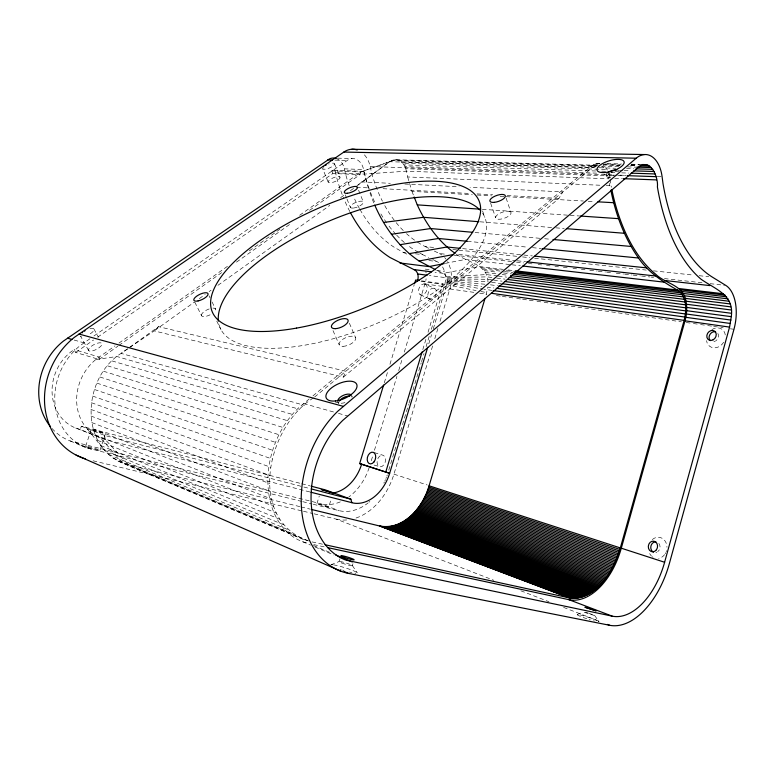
<?xml version="1.0" encoding="UTF-8"?>
<svg xmlns="http://www.w3.org/2000/svg" width="775" height="775" viewBox="0 0 775 775"><rect width="100%" height="100%" fill="white"/><g stroke="black" fill="none" stroke-linecap="round" stroke-linejoin="round"><path stroke-width="0.58" stroke-dasharray="3.88 2.91" d="M307.675 540.805C246.314 518 267.356 425.833 313.701 397.798M309.806 491.951L105.235 439.541L75.737 428.052A44.95 39.69 -64 0 1 52.148 393.836A44.95 39.69 -64 0 1 70.738 352.005L74.09 349.593L75.698 352.441L99.113 359.464L99.219 357.043L115.01 345.873M433.312 328.803L446.574 284.909L447.243 281.005L446.478 276.869A8.544 6.074 -82 0 0 444.288 274.001L436.606 270.213M303.626 539.623L123.109 463.334C78.072 445.063 83.506 376.853 121.123 353.381L158.565 326.653L345.824 371.254L343.335 377.163L154.157 330.886L128.892 348.082M328.687 507.218L316.936 503.614L328.687 507.218L331.361 498.528M486.051 294.936L487.863 287.147L493.849 287.951M404.308 352.092L425.707 281.248A19.482 14.202 -82.2 0 0 426.095 278.758M431.326 329.346L444.927 283.902A19.83 14.231 -82.1 0 0 445.063 273.817L444.501 271.463A19.83 14.231 -82.1 0 0 441.527 265.408M352.383 565.634L352.974 563.687M422.792 349.612L425.94 339.218M428.042 332.281L442.719 283.757L476.112 290.577M388.75 470.163L408.648 404.366M408.997 403.213L421.203 362.816M421.552 361.663L424.002 353.584M426.095 346.657L429.582 335.12M428.769 343.819L431.568 334.577M356.035 518.02A58.968 43.293 -72 0 0 393.923 474.164L432.702 345.66M434.794 338.714L438.292 327.137M440.035 321.354L449.82 288.939A28.355 20.353 -82.1 0 0 450.11 267.704L448.996 264.546A28.355 20.353 -82.1 0 0 447.582 261.65M384.303 382.772L387.829 371.225M389.941 364.298L414.238 284.638M339.101 561.575L339.993 558.659M371.283 460.67L373.046 454.896M374.451 450.275L396.926 376.35M398.689 370.576L402.545 357.866M316.936 503.614L319.281 496.01M99.936 450.391L105.381 433.806L91.159 429.689L105.381 433.806M308.586 540.931L128.766 465.077L105.235 439.541L80.251 429.505L81.346 426.211L300.574 483.426M85.667 446.255L91.188 429.612M309.564 210.345L359.949 174.646L360.85 171.992L394.843 159.727L599.259 165.327M343.335 377.163L558.988 198.429L562.844 191.909L469.96 187.279M588.69 613.141L594.687 615.592L584.05 612.25M158.565 326.653L154.157 330.886L194.389 302.134M357.924 184.896L389.622 161.723L393.128 160.008L599.734 165.753M309.225 398.931L298.821 407.65A79.525 59.191 -71.1 0 0 267.927 483.658A79.525 59.191 -71.1 0 0 302.773 541.783L310.523 545.077M312.955 395.86L591.722 165.928L595.636 163.719L599.947 163.399M314.611 397.042L592.187 167.662L597.535 165.259M356.277 186.455L389.622 161.723L592.187 167.662M299.809 506.618L123.109 463.334L100.643 438.059A46.432 40.339 -65.5 0 1 76.735 402.864A46.432 40.339 -65.5 0 1 95.8 359.552L99.219 357.043L74.09 349.593M89.968 338.723L79.903 345.824A60.111 52.526 -65 0 0 54.889 402.128A60.111 52.526 -65 0 0 86.442 447.834L301.552 501.377M199.291 298.637L205.181 294.423M209.105 291.623L211.071 290.218M217.94 285.316L329.811 205.394M340.603 197.673L344.526 194.874M350.416 190.669L355.318 187.162M99.113 359.464L117.887 346.163M118.875 345.466L221.631 272.655M236.453 262.153L290.79 223.655M118.962 343.073L227.569 266.261M249.288 250.897L279.891 229.255M299.644 215.285L360.85 171.992L389.622 161.723M75.698 352.441L93.572 340.002M97.543 337.241L332.882 173.484L359.949 174.646M93.94 335.972L348.731 159.417A15.2 11.577 -88.3 0 1 362.971 167.187L365.994 179.887A149.933 103.986 -89 0 0 368.58 188.683M127.923 348.75L121.123 353.381L304.517 405.383M332.882 173.484L331.797 170.829L332.64 170.335A2.78 2.151 -88.6 0 1 335.294 171.74L336.931 178.502A145.962 103.637 -89.4 0 0 343.877 198.739M330.915 564.82L339.15 561.517M577.201 614.536L582.722 612.405M445.354 263.364L465.252 259.47L510.793 264.662M95.8 359.552L116.88 356.51L299.809 409.403M335.623 172.844L364.696 174.075L406.449 171.178L608.811 178.802L607.484 173.493M446.478 276.869L486.342 274.582L497.143 275.929M447.059 278.845L487.659 279.31L492.454 279.93M607.135 163.583L621.511 163.961M631.092 164.203L639.472 164.416M595.636 163.719L599.23 163.806M604.897 164.019L620.794 164.377M631.238 164.707L639.966 164.872M593.747 164.542L598.542 164.668M603.328 164.794L620.107 165.249M630.889 165.53L636.885 165.695M619.826 165.327L603.076 164.881L607.455 170.054M630.598 165.618L636.575 165.782M337.668 158.158L352.082 158.555M591.722 165.928L596.518 166.063M601.313 166.199L619.06 166.635M627.43 166.867L638.455 167.235M391.462 160.628L596.508 166.48M394.843 159.727L398.243 160.183L401.373 161.956L598 167.71M599.201 167.739L604.025 167.884L605.362 169.454L402.738 163.283L401.373 161.956M606.176 167.972L615.738 168.252M626.5 168.572L633.669 168.776M334.926 160.115L346.919 160.464M619.399 170.422L622.984 170.529M624.175 170.568L630.153 170.752M402.738 163.283L403.949 164.881L595.675 170.994M601.7 171.188L606.525 171.343M610.894 172.505L615.67 172.66M621.647 172.854L628.806 173.087M403.949 164.881L404.967 166.693L596.634 173.135M364.405 154.835A24.471 18.639 -88.3 0 1 370.198 166.518L613.839 174.937M619.864 175.14L625.9 175.353M657.258 176.438L662.083 176.603M608.511 172.428L609.324 175.043L616.483 175.286M617.675 175.334L626.035 175.625M404.967 166.693L405.78 168.698L608.23 175.877M614.72 178.347L621.87 178.608M597.544 163.341L599.453 163.409M336.214 158.468A14.909 11.518 -88.6 0 1 343.713 166.499L344.4 168.834L363.649 169.56M333.579 170.18L362.652 171.333M331.797 170.829L360.85 171.992M405.78 168.698L407.66 176.952L601.41 185.293M606.224 185.506L609.828 185.661L610.332 187.928M447.204 279.911L487.969 281.868C487.901 264.44 467.073 262.231 456 254.035L516.024 260.642M361.382 181.873L390.338 183.317M404.812 184.033L459.1 186.736M356.529 187.23L369.782 187.967M383.034 188.693L471.016 193.556M477.032 193.895L492.706 194.757M507.16 195.562L558.988 198.429M407.66 176.952L411.951 191.357L472.333 194.757M477.168 195.029L491.66 195.843M500.108 196.327L504.942 196.598M506.143 196.666L583.439 201.016M588.264 201.287L594.309 201.626M482.341 209.318L569.083 215.266M570.293 215.343L578.722 215.925M480.045 221.805L554.58 227.734M555.791 227.831L564.2 228.499M447.243 281.005L488.037 284.493M475.046 232.51L539.836 238.293M544.631 238.719L550.637 239.262M467.432 241.296L527.659 247.177M532.473 247.651L540.911 248.475M462.636 248.62L522.757 254.917M523.958 255.043L532.377 255.915M417.425 242.139A128.243 89.59 -89.1 0 0 425.233 246.576L433.642 247.467M452.862 249.511L457.667 250.025M458.868 250.151L517.739 256.409M522.544 256.922L529.751 257.688M534.556 258.201L646.273 270.078M653.48 270.843L693.121 275.057M699.127 275.697L708.738 276.714M517.225 260.768L525.624 261.698M434.339 251.061L439.406 253.551L445.422 254.219M453.84 255.149L511.607 261.582M516.421 262.115L523.638 262.919M528.453 263.452L532.067 263.858M538.083 264.527L541.686 264.924M546.501 265.467L550.114 265.864M554.929 266.397L558.533 266.803M563.347 267.336L568.162 267.879M572.977 268.412L576.59 268.809M581.395 269.351L585.009 269.748M589.823 270.281L597.041 271.085M598.242 271.221L605.469 272.025M606.67 272.161L611.485 272.693M616.299 273.226L623.517 274.03M624.718 274.166L631.935 274.97M633.146 275.106L640.363 275.91M641.564 276.045L649.993 276.975M651.194 277.111L653.596 277.382M664.427 278.583L704.136 283.001M710.162 283.669L724.596 285.278M360.026 209.55A134.53 95.48 -89.4 0 0 394.146 247.225L403.368 252.417L405.771 252.698M415.39 253.793L422.608 254.617L428.682 257.552M511.994 264.798L520.383 265.757M428.856 260.536L436.79 261.475L438.621 262.57M503.353 269.38L479.434 266.542L443.164 273.333L435.017 272.287M508.129 269.942L512.914 270.514M481.275 267.666L501.59 270.097M506.375 270.669L513.544 271.521M482.796 268.993L503.227 271.453M504.428 271.599L512.847 272.616M484.162 270.601L497.376 272.219M503.392 272.945L511.8 273.972M485.353 272.48L497.356 273.963M502.161 274.553L508.167 275.29M447.175 282.11L481.876 286.401M498.344 276.084L506.743 277.13M425.272 269.128L430.91 269.739M436.577 270.456L444.501 271.463M491.912 277.479L487.107 276.869L446.817 277.818L429.369 275.512M496.707 278.089L505.106 279.155M493.656 280.085L502.045 281.17M491.563 282.342L501.144 283.602M490.43 284.812L497.618 285.772M492.241 290.431L483.881 289.191M421.532 280.831L442.719 283.757M420.999 281.364L446.574 284.909M425.029 283.941L444.24 286.643M449.82 288.939L474.891 292.504M479.667 293.183L486.826 294.2M496.378 295.556L501.154 296.234M502.345 296.399L515.482 298.268M516.673 298.433L521.449 299.111M522.641 299.286L535.777 301.146M536.968 301.32L542.936 302.163M544.137 302.337L556.072 304.032M557.264 304.197L563.231 305.05M564.433 305.214L583.536 307.927M584.728 308.101L681.428 321.828M686.204 322.507L692.172 323.359M693.373 323.524L699.341 324.376M700.532 324.541L706.5 325.393M707.701 325.558L712.477 326.236M713.668 326.411L719.636 327.253M720.827 327.428L723.22 327.767M730.379 328.784L733.964 329.288M447.001 283.204L482.689 288.998M480.839 291.487L486.739 292.621M313.71 544.602L324.338 546.898M312.063 541.909L322.681 544.224M93.087 460.786L302.327 510.996M303.5 511.277L312.906 513.534M314.078 513.815L336.418 519.173L493.849 580.31M300.981 506.908L310.358 509.185M335.294 402.002L339.615 403.068M302.725 501.667L312.093 503.983M313.265 504.273L339.024 510.638A50.113 36.783 -72 0 0 368.096 502.936M52.022 428.478A58.832 51.954 -64 0 0 70.108 440.936L320.792 503.74L339.024 510.638M585.619 612.269L588.128 612.967M81.346 426.211L104.635 435.443L310.019 488.608M301.746 483.726L309.903 485.857M303.635 403.543L333.822 412.058M338.462 413.366L347.752 415.981M74.119 340.051L84.02 342.86M374.083 465.058L379.576 466.657M302.773 541.783L308.983 543.585M112.017 360.918L294.384 415.012M374.286 452.619L383.034 455.264A5.958 4.088 -73.7 0 1 383.838 464.864A5.958 4.088 -73.7 0 1 377.076 462.762A5.958 4.088 -73.7 0 1 383.034 455.264M107.531 365.839L289.346 421.251M103.492 371.225L284.783 428.032M99.946 377.008L280.744 435.298M393.923 474.164L427.199 484.966M75.737 428.052L80.251 429.505M96.923 383.131L277.276 442.951M94.492 389.505L274.427 450.905M92.651 396.073L272.238 459.052M91.45 402.729L270.737 467.286M90.888 409.413L269.942 475.521M90.985 416.039L269.865 483.648M91.721 422.53L270.494 491.563M520.848 590.792L548.962 601.71M563.58 607.387L600.693 621.792M93.087 428.798L271.831 499.168M95.083 434.765L273.846 506.385M97.65 440.384L276.52 513.108M100.789 445.567L279.794 519.269M283.65 524.801L104.431 450.265L86.732 428.236M108.539 454.441L288.009 529.654M113.053 458.025L292.843 533.762M75.572 442.641L91.963 449.558M117.936 460.999L298.065 537.094M70.108 440.936L86.442 447.834M313.42 545.474L330.063 552.536M314.96 546.956L333.793 554.968M420.36 294.8L429.679 298.985M604.016 174.23L607.174 175.663M425.349 284.134A5.89 3.982 -65.5 0 1 424.739 293.628A5.89 3.982 -65.5 0 1 418.51 290.664A5.89 3.982 -65.5 0 1 425.349 284.134L434.639 288.407A5.842 3.991 -65.5 0 1 434.058 297.842A5.842 3.991 -65.5 0 1 427.819 294.868A5.842 3.991 -65.5 0 1 434.639 288.407M403.368 252.417L407.718 254.5M432.741 259.518L436.79 261.475M425.233 246.576L429.282 248.572M418.5 252.272L413.375 249.347A136.952 95.703 -89.1 0 1 407.921 245.423M419.527 252.853L422.608 254.617M602.543 166.654L604.025 167.884M594.706 615.553L598.891 621.569M352.354 565.547L357.314 572.87M88.612 350.532L80.552 336.088A7.585 2.606 -27.2 0 0 82.189 336.699M93.92 328.949L98.454 337.202M194.816 302.163L201.432 315.483A7.76 2.916 -25.5 0 0 211.129 314.262M216.787 321.141L220.943 329.617M209.066 295.817L210.064 297.862M212.069 301.969L215.586 309.157M337.91 401.818L338.772 403.717M333.017 330.615L339.285 344.914M349.389 323.214L355.541 337.551M328.174 182.077L322.603 168.553A6.423 2.015 -22.3 0 0 331.836 166.79A6.423 2.015 -22.3 0 0 331.545 163.205M334.519 163.757L340.031 177.31A6.384 2.073 -22.3 0 1 331.739 182.6A6.384 2.073 -22.3 0 1 330.547 179.199A6.384 2.073 -22.3 0 1 340.031 177.31M345.272 194.825L346.561 197.983M346.987 199.039L350.416 207.458M358.583 190.175L363.223 201.771M411.951 191.357L413.724 195.862M482.554 210.926L484.879 217.581M490.643 203.215L495.651 217.746M506.114 198.08L511.025 212.679A8.108 3.187 -19.4 0 1 500.127 219.209A8.108 3.187 -19.4 0 1 498.877 213.803A8.108 3.187 -19.4 0 1 511.025 212.679M606.36 174.859L606.864 176.603M364.696 174.075L364.376 172.932A2.868 2.17 -88.1 0 0 362.012 171.382M344.4 168.834L345.64 174.278A134.53 95.48 -89.4 0 0 349.205 185.661M370.198 166.518L371.39 171.914A128.243 89.59 -89.1 0 0 382.414 201.18M609.324 175.043L609.944 178.172M610.119 179.306L610.952 184.983A165.705 93.039 -86.4 0 0 611.388 187.288M609.489 183.375L609.828 185.661M104.635 435.443L105.235 439.541M346.696 519.967A58.968 43.293 -72 0 1 336.418 519.173M414.577 240.192A128.243 89.59 -89.1 0 1 406.468 233.633M403.281 230.582A128.243 89.59 -89.1 0 1 394.988 221.166M394.272 220.236A128.243 89.59 -89.1 0 1 382.937 202.207M439.406 253.551A28.355 20.353 -82.1 0 1 441.769 254.975M444.618 257.523A28.355 20.353 -82.1 0 1 445.887 259.063M387.277 474.891A50.113 36.783 -72 0 1 386.851 476.092M386.396 477.293A50.113 36.783 -72 0 1 385.931 478.475M385.437 479.647A50.113 36.783 -72 0 1 384.923 480.81M384.39 481.963A50.113 36.783 -72 0 1 383.838 483.096M369.869 501.464A50.113 36.783 -72 0 1 368.987 502.21M717.834 333.444A5.26 4.437 -54.9 0 1 715.79 340.835M715.335 341.107A5.26 4.437 -54.9 0 1 713.872 341.62M711.886 329.627A10.501 8.864 -54.8 0 1 721.302 328.852A10.501 8.864 -54.8 0 1 725.332 337.106M723.666 342.211A10.501 8.864 -54.8 0 1 713.649 347.801A10.501 8.864 -54.8 0 1 706.558 340.613M658.847 543.42A5.347 4.611 -80.4 0 1 657.723 551.674M656.842 552.178A5.347 4.611 -80.4 0 1 655.892 552.459M652.25 539.613A10.666 9.213 -80.5 0 1 661.889 538.16A10.666 9.213 -80.5 0 1 666.984 547.315M666.539 550.647A10.666 9.213 -80.5 0 1 666.19 551.713M665.754 552.73A10.666 9.213 -80.5 0 1 665.221 553.699M664.611 554.6A10.666 9.213 -80.5 0 1 658.663 558.387M653.063 557.303A10.666 9.213 -80.5 0 1 652.25 556.731M651.504 556.072A10.666 9.213 -80.5 0 1 649.692 553.592M598.697 621.405A11.48 0.93 18.1 0 1 598.736 621.821M594.473 621.037A11.48 0.93 18.1 0 1 593.505 620.775M590.288 619.845A11.48 0.93 18.1 0 1 589.155 619.496M586.849 618.75A11.48 0.93 18.1 0 1 579.206 614.73A11.48 0.93 18.1 0 1 597.98 620.978M333.483 564.859A13.902 1.472 17.1 0 1 351.995 570.187A13.902 1.472 17.1 0 1 354.882 573.2M351.918 572.648A13.902 1.472 17.1 0 1 349.486 572.066M344.013 570.536A13.902 1.472 17.1 0 1 342.608 570.1M341.213 569.644A13.902 1.472 17.1 0 1 339.857 569.189M331.157 564.733A13.902 1.472 17.1 0 1 332.707 564.762M369.152 467.645A49.203 36.658 -71.7 0 1 348.818 496.988M340.322 501.871A49.203 36.658 -71.7 0 1 320.792 503.74M359.484 208.582A134.53 95.48 -89.4 0 1 353.478 196.482M425.814 271.337A19.482 14.202 -82.2 0 1 426.066 272.945M349.835 211.536A145.962 103.637 -89.4 0 1 344.323 199.814M404.376 242.527A136.952 95.703 -89.1 0 1 396.713 235.193M395.889 234.302A136.952 95.703 -89.1 0 1 388.023 224.74M386.667 222.861A136.952 95.703 -89.1 0 1 380.883 213.91M374.587 201.936A136.952 95.703 -89.1 0 1 370.479 192.287M369.229 188.955A136.952 95.703 -89.1 0 1 364.889 175.111M373.802 202.905A149.933 103.986 -89 0 1 368.929 189.768M212.931 308.092A7.76 2.916 -25.5 0 1 214.103 312.093M201.442 315.502A7.76 2.916 -25.5 0 1 209.57 308.779M89.939 328.697A7.585 2.606 -27.2 0 1 94.027 329.956A7.585 2.606 -27.2 0 1 88.05 335.032M328.552 164.009A6.423 2.015 -22.3 0 1 329.181 163.796M482.554 213.212A143.414 56.43 -22.6 0 1 375.003 324.183A143.414 56.43 -22.6 0 1 218.87 324.047M351.947 396.257A7.605 3.662 -24.2 0 1 351.821 397.11M344.943 402.574A7.605 3.662 -24.2 0 1 338.113 402.157M338.597 402.961A7.605 3.672 -24.3 0 1 338.743 402.089M351.763 396.538A7.605 3.672 -24.3 0 1 352.392 397.071M618.179 170.413A6.462 2.47 -17.1 0 1 618.731 171.585M613.897 175.121A6.462 2.47 -17.1 0 1 606.35 174.327M606.447 174.036A6.462 2.47 -17.1 0 1 606.835 173.416M610.564 177.717A6.462 2.48 -17.1 0 1 606.835 176.487A6.462 2.48 -17.1 0 1 609.867 173.319M611.049 172.786A6.462 2.48 -17.1 0 1 612.308 172.341M614.866 171.779A6.462 2.48 -17.1 0 1 618.004 171.876M341.843 563.018A6.946 0.707 17.1 0 0 352.354 565.702A6.946 0.707 17.1 0 0 343.044 562.117A6.946 0.707 17.1 0 0 341.843 563.018M343.044 346.328A8.932 3.953 -23.4 0 0 355.764 338.568A8.932 3.953 -23.4 0 0 343.47 338.869A8.932 3.953 -23.4 0 0 343.044 346.328M353.41 208.068A7.033 2.451 -22.1 0 0 363.407 202.391A7.033 2.451 -22.1 0 0 353.671 203.428A7.033 2.451 -22.1 0 0 353.41 208.068M88.544 447.514A7.43 0.494 16.2 0 0 99.888 450.44A7.43 0.494 16.2 0 0 89.968 447.039A7.43 0.494 16.2 0 0 88.544 447.514M92.622 350.852A7.537 2.674 -27.4 0 0 101.99 343.635A7.537 2.674 -27.4 0 0 91.111 346.425A7.537 2.674 -27.4 0 0 92.622 350.852"/><path stroke-width="1.16" d="M325.045 544.738L569.412 597.913C596.973 600.702 613.703 570.671 620.339 547.925L684.131 320.385C686.602 310.853 686.999 298.937 679.685 291.381C664.204 282.642 648.685 273.032 638.484 257.998C624.272 237.857 615.67 214.258 610.845 190.204M327.883 547.663L568.908 599.676A63.424 37.723 -74.1 0 0 621.298 548.196L685.032 320.821C687.018 313.526 687.435 305.67 685.303 298.365C681.593 284.851 664.824 283.224 655.844 274.36A165.705 93.039 -86.4 0 1 611.853 189.575M731.29 316.655C734.303 294.907 716.294 289.889 701.123 279.281A171.382 91.828 -86 0 1 657.403 186.959C658.547 177.213 650.506 157.654 638.455 167.235L342.85 420.312A83.041 59.636 -71.7 0 0 311.075 499.972A83.041 59.636 -71.7 0 0 345.979 560.151L612.24 616.154A65.652 37.336 -74.4 0 0 664.611 562.262L729.566 327.089L731.29 316.655L686.689 310.707M417.522 280.879L417.938 279.223A8.312 6.055 -82.2 0 0 415.197 270.243L390.038 257.513A145.962 103.637 -89.4 0 1 350.407 212.612M311.531 509.466L379.479 525.963C403.891 530.633 423.082 507.005 429.088 485.799L485.014 298.404M427.722 347.287L389.651 473.273L385.747 472.072L422.094 351.927M385.747 472.072L359.658 463.586L383.606 385.078M414.596 283.485L415.652 280.017L419.178 280.511M636.227 158.216L337.881 411.128A94.957 68.21 -71.7 0 0 301.436 507.344A94.957 68.21 -71.7 0 0 348.537 573.413L609.683 625.289A75.049 42.683 -74.3 0 0 669.358 563.58L733.964 329.288A35.757 19.714 -81.1 0 0 725.797 285.413L712.341 277.101A162.169 86.858 -86 0 1 662.993 183.491L662.083 176.603A31.513 18.813 -85.1 0 0 636.227 158.216L343.848 152.055L74.323 337.367A70.748 61.835 -65 0 0 44.785 405.674A70.748 61.835 -65 0 0 85.231 458.8M336.214 158.468A14.909 11.518 -88.6 0 0 329.53 158.875L63.443 341.068A58.832 51.954 -64 0 0 50.549 426.754M444.182 263.597L428.963 266.581L399.9 262.967M374.732 205.075A149.933 103.986 -89 0 0 383.567 222.454C392.663 237.528 404.385 251.158 419.081 261.01L453.695 254.471M409.268 253.638L447.001 246.993L460.224 248.368M399.987 244.706L438.514 238.468L467.432 241.296M391.385 234.273L430.658 228.547L472.653 232.297M383.567 222.454L423.537 217.3L478.843 221.708M351.802 149.246L644.442 154.554M642.572 164.523L646.166 164.62M639.966 164.872L647.997 165.153M640.169 165.879L649.741 166.131M637.002 167.138L651.349 167.536M636.062 168.853L652.802 169.338M327.728 159.902L332.523 160.047M633.737 170.868L654.052 171.488M631.199 173.164L655.078 173.949M627.227 175.663L655.863 176.661M623.071 178.657L656.464 179.897M597.932 201.829L613.626 202.711M414.17 196.986L417.27 204.862L479.928 209.153M579.933 216.012L618.489 218.647M566.602 228.683L624.311 233.275M553.03 239.475L631.015 246.44M542.113 248.591L638.484 257.998M534.779 256.167L646.612 267.869M526.826 261.824L655.272 275.968M664.698 280.502L709.832 285.588M522.776 266.028L664.204 282.148M678.406 288.484L723.317 293.764M680.256 289.831L725.129 295.139M515.307 270.795L677.922 290.102M681.806 291.458L726.64 296.806M514.736 271.667L679.685 291.381M514.048 272.761L681.128 292.892M683.172 293.444L727.977 298.85M513.002 274.118L682.407 294.752M684.344 295.759L729.11 301.233M510.57 275.59L683.502 296.912M685.303 298.365L730.031 303.916M509.146 277.431L684.393 299.344M686.02 301.204L730.718 306.852M507.509 279.455L685.071 301.998M686.495 304.246L731.154 309.981M414.063 269.593L431.52 271.841M504.448 281.48L685.517 304.837M686.718 307.433L731.348 313.274M502.345 283.757L685.72 307.811M417.735 273.972L427.035 275.202M498.819 285.936L685.691 310.872M686.398 314.02L730.98 320.075M496.242 288.281L685.429 313.962M493.433 290.596L684.926 317.043M685.865 317.324L730.428 323.475M491.524 293.289L684.131 320.385M685.032 320.821L729.566 327.089M310.969 492.251L353.332 503.043A38.672 28.162 -72.1 0 0 389.651 473.273L359.658 463.586M311.182 488.909L350.862 499.177L351.879 502.733M311.075 486.157L325.064 489.81L350.862 499.177M78.992 334.035L343.325 406.362M67.512 338.181L71.91 339.421M621.298 548.196L664.611 562.262M429.088 485.799L620.339 547.925M428.701 487.068L619.903 549.417M428.284 488.327L619.448 550.909M427.848 489.577L618.973 552.391M427.393 490.817L618.479 553.863M426.918 492.048L617.956 555.326M426.415 493.268L617.413 556.779M425.892 494.479L616.852 558.223M425.349 495.68L616.27 559.647M424.778 496.872L615.67 561.061M424.196 498.044L615.05 562.466M330.499 492.057L321.286 489.49L333.027 493.084L331.409 492.377M423.586 499.207L614.401 563.851M422.966 500.35L613.742 565.227M422.317 501.473L613.064 566.583M421.658 502.587L612.366 567.91M420.97 503.682L611.649 569.238M420.273 504.767L610.913 570.536M419.556 505.823L610.167 571.814M418.82 506.869L609.392 573.064M418.064 507.887L608.607 574.304M417.299 508.884L607.813 575.515M416.514 509.863L606.999 576.707M415.71 510.822L606.166 577.869M414.896 511.762L605.323 579.012M414.073 512.672L604.461 580.126M413.22 513.554L603.599 581.211M412.368 514.426L602.708 582.277M411.496 515.259L601.817 583.313M410.614 516.072L600.906 584.311M409.723 516.857L599.986 585.29M408.812 517.623L599.065 586.229M407.902 518.359L598.126 587.15M406.972 519.056L597.176 588.031M406.042 519.734L596.217 588.884M405.093 520.383L595.248 589.697M404.143 521.003L594.28 590.482M403.174 521.594L593.301 591.238M402.215 522.156L592.313 591.945M401.237 522.689L591.325 592.633M400.258 523.183L590.327 593.272M399.27 523.648L589.32 593.882M398.282 524.084L588.322 594.464M397.284 524.491L587.314 594.997M396.287 524.859L586.297 595.491M395.289 525.198L585.29 595.956M394.281 525.498L584.273 596.372M393.283 525.77L583.265 596.76M392.276 526.012L582.248 597.108M391.278 526.215L581.24 597.409M390.271 526.38L580.223 597.68M389.273 526.516L579.216 597.903M388.265 526.622L578.208 598.087M387.277 526.69L577.21 598.232M386.279 526.719L576.212 598.339M385.291 526.719L575.215 598.397M384.303 526.68L574.236 598.416M383.325 526.603L573.248 598.397M382.356 526.496L572.279 598.339M381.387 526.361L571.311 598.242M380.428 526.177L570.352 598.097M379.479 525.963L569.412 597.913M568.908 599.676L612.24 616.154M607.435 624.417L609.683 625.289M335.604 554.881L352.247 561.943M344.11 571.475L348.537 573.413M76.153 455.109L341.591 571.495M435.521 269.7L419.081 261.01M455.099 253.328C438.078 241.277 425.882 223.636 417.27 204.862M343.848 152.055A24.471 18.639 -88.3 0 1 357.236 149.992M710.336 340.642A5.26 4.437 -54.9 0 1 709.919 334.519A5.26 4.437 -54.9 0 1 715.625 331.826M653.519 552.149A5.347 4.611 -80.4 0 1 650.932 546.075A5.347 4.611 -80.4 0 1 655.873 541.87M361.644 464.167A37.626 28.026 -71.7 0 1 332.349 493.103M82.121 332.872A7.585 2.606 -27.2 0 1 82.615 332.436M84.398 331.157A7.585 2.606 -27.2 0 1 85.066 330.76M323.378 166.964A6.423 2.015 -22.3 0 1 323.727 166.654M325.568 165.385A6.423 2.015 -22.3 0 1 326.13 165.075M218.385 321.073A143.414 56.43 -22.6 0 1 328.658 221.243A143.414 56.43 -22.6 0 1 480.006 210.073M337.745 401.062A7.605 3.662 -24.2 0 1 343.635 395.211A7.605 3.662 -24.2 0 1 351.55 395.173M339.188 401.169A7.605 3.672 -24.3 0 1 349.748 396.015M607.871 172.476A6.462 2.47 -17.1 0 1 617.094 170.025M596.043 610.826L585.125 607.309L596.043 610.826M494.343 202.352A8.167 3.1 -19.5 0 0 505.348 195.833A8.167 3.1 -19.5 0 0 493.152 197.083A8.167 3.1 -19.5 0 0 494.343 202.352M347.403 193.275A7.082 2.383 -22.1 0 0 357.488 187.608A7.082 2.383 -22.1 0 0 347.723 188.751A7.082 2.383 -22.1 0 0 347.403 193.275M335.323 328.658A9 3.846 -23.4 0 0 348.178 320.908A9 3.846 -23.4 0 0 335.837 321.344A9 3.846 -23.4 0 0 335.323 328.658M198.071 300.933A7.818 2.838 -25.4 0 0 208.058 293.764A7.818 2.838 -25.4 0 0 196.676 296.166A7.818 2.838 -25.4 0 0 198.071 300.933M373.967 461.958A6.006 4.078 -73.6 0 0 373.192 452.29A6.006 4.078 -73.6 0 0 367.214 459.866A6.006 4.078 -73.6 0 0 373.967 461.958M343.625 557.148A6.946 0.668 17.1 0 0 354.117 559.85A6.946 0.668 17.1 0 0 344.807 556.305A6.946 0.668 17.1 0 0 343.625 557.148M713.077 339.847A5.27 4.437 -55 0 0 714.608 331.157A5.27 4.437 -55 0 0 706.877 335.304A5.27 4.437 -55 0 0 713.077 339.847M656.396 549.824A5.357 4.611 -80.3 0 0 653.887 541.192A5.357 4.611 -80.3 0 0 648.53 548.39A5.357 4.611 -80.3 0 0 656.396 549.824M296.563 328.096A144.47 54.909 -22.6 0 0 479.066 200.948A144.47 54.909 -22.6 0 0 261.214 239.795A144.47 54.909 -22.6 0 0 296.563 328.096M335.468 400.975A16.711 7.934 -24.2 0 0 356.907 384.884A16.711 7.934 -24.2 0 0 331.991 387.529A16.711 7.934 -24.2 0 0 335.468 400.975M603.987 172.573A14.183 5.357 -17.2 0 0 624.195 162.285A14.183 5.357 -17.2 0 0 603.502 163.06A14.183 5.357 -17.2 0 0 603.987 172.573"/></g></svg>
